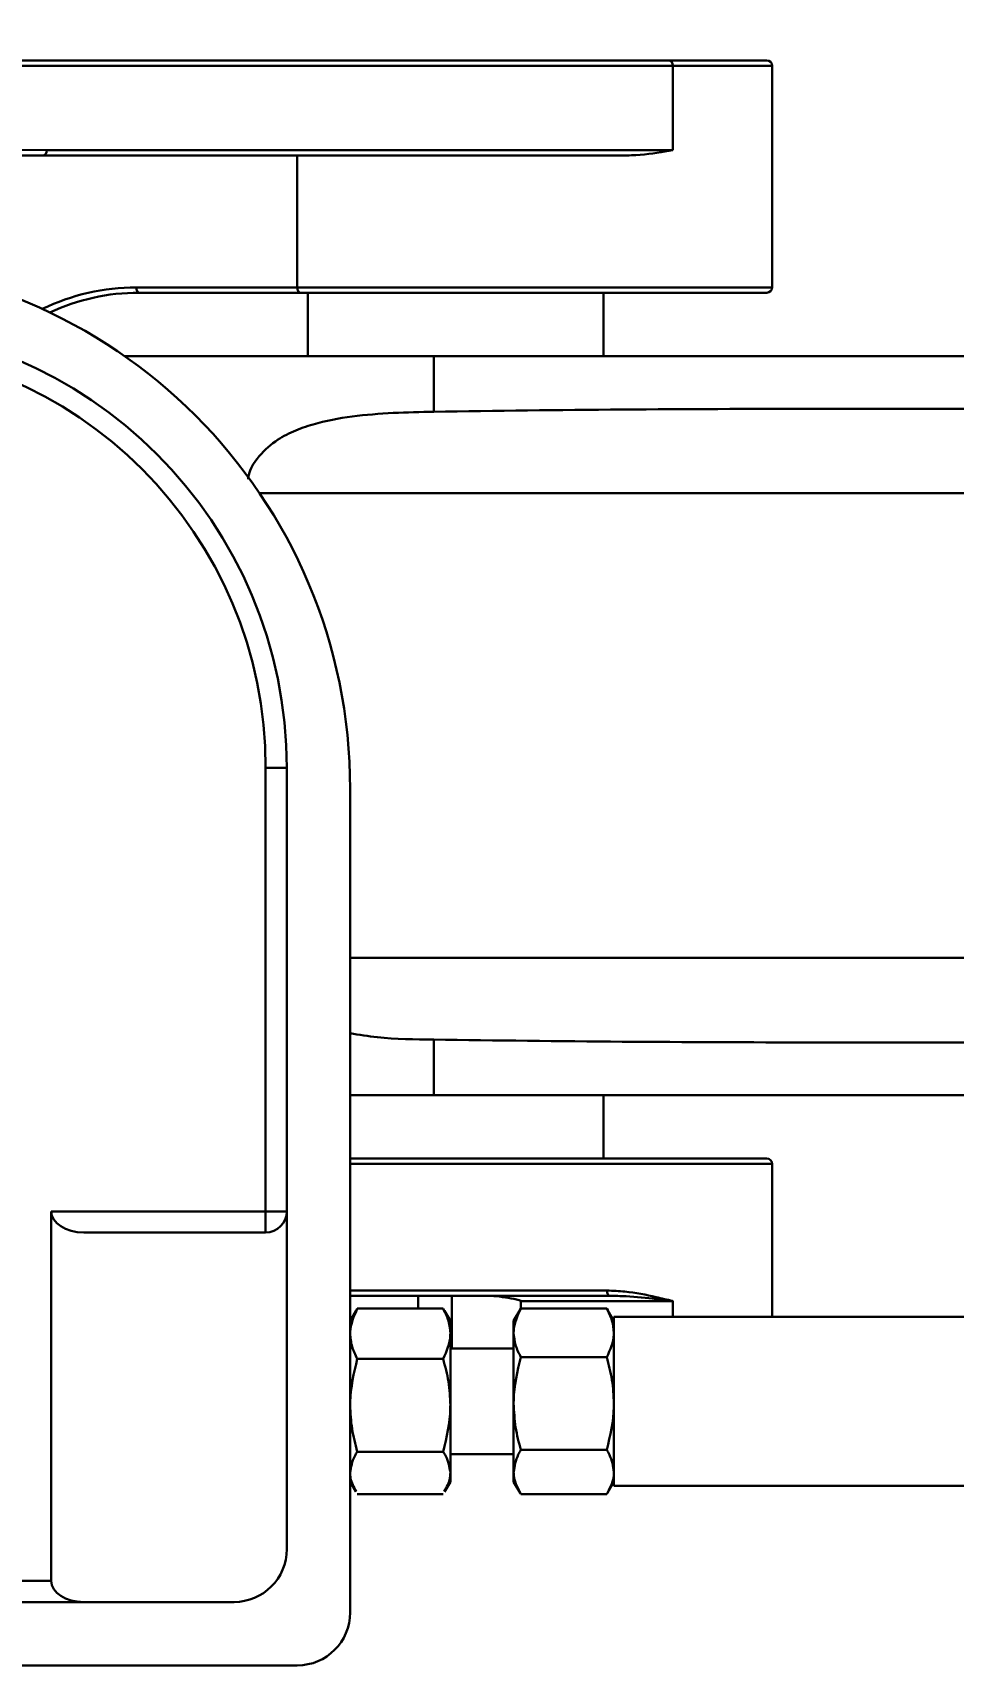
# Model space of a CAD drawing. Header units: millimetres. Extents: x -2601 to 21461, y 11492 to 21077.
# Drawn here: x -980.4 to -893.1, y 12700.9 to 12855.6 of the extents above; entities that cross this region are included whole.
import ezdxf

# ---------------------------------------------------------------- set-up
doc = ezdxf.new("R2010")
doc.units = ezdxf.units.MM
doc.header["$PDSIZE"] = -1
doc.styles.get("Standard").update_dxf_attribs({"font": ''})
doc.styles.get('Standard').set_extended_font_data('HYSWLongFangSong')
doc.dimstyles.new('ISO-25', dxfattribs={"dimscale": 25, "dimtxt": 3.5, "dimasz": 1.6, "dimexe": 1.25, "dimexo": 0.625, "dimtad": 1, "dimdec": 0, "dimzin": 9, "dimdsep": 46, "dimtxsty": 'Standard', "dimcen": 2.5, "dimadec": 0, "dimazin": 2, "dimtfac": 1, "dimtdec": 0, "dimtofl": 0, "dimtmove": 0, "dimatfit": 3, "dimfxl": 1, "dimarcsym": 0})

# ---------------------------------------------------------------- blocks, each defined once
blk = doc.blocks.new('*D41')
at = {"color": 0, "lineweight": -2}
for p, q in [((-984.73, 13145.13), (-566.17, 12980.75)), ((-80.3, 12727.44), (-80.3, 12852.44)), ((-142.8, 12789.94), (-17.8, 12789.94))]:
    blk.add_line(p, q, dxfattribs=at)
at = {"color": 0}
blk.add_solid([(-563.74, 12986.96), (-568.61, 12974.55), (-528.94, 12966.13)], dxfattribs=at)
at = {"layer": 'Defpoints', "color": 0}
for p in [(-528.94, 12966.13), (-80.3, 12789.94)]:
    blk.add_point(p, dxfattribs=at)
at = {"color": 0, "insert": (-871.65, 13164.51), "char_height": 87.5, "attachment_point": 5, "rotation": 338.5595}
blk.add_mtext('R482', dxfattribs=at)
blk = doc.blocks.new('*D99')
at = {"color": 0, "lineweight": -2}
blk.add_line((-1309.85, 13076.66), (-1702.94, 13168.33), dxfattribs=at)
at = {"color": 0}
blk.add_solid([(-1701.42, 13174.82), (-1704.45, 13161.83), (-1741.89, 13177.41)], dxfattribs=at)
at = {"layer": 'Defpoints', "color": 0}
for p in [(-1741.89, 13177.41), (-80.3, 12789.94)]:
    blk.add_point(p, dxfattribs=at)
at = {"color": 0, "insert": (-1413.9, 13161.89), "char_height": 87.5, "attachment_point": 5, "rotation": 346.8738}
blk.add_mtext('R1706', dxfattribs=at)

msp = doc.modelspace()

# ---------------------------------------------------------------- linework, layer by layer
at = {"color": 161, "lineweight": 30, "true_color": 0x67adff}
for p, q in [((-1028.5, 12852.94), (-920.07, 12852.94)), ((-919.73, 12852.44), (-1028.16, 12852.44)), ((-920.07, 12852.94), (-910.8, 12852.94)), ((-919.73, 12852.44), (-919.73, 12844.44)), ((-910.3, 12852.44), (-919.73, 12852.44)), ((-910.3, 12831.44), (-910.3, 12852.44)), ((-1028.16, 12844.85), (-979.03, 12844.44)), ((-979.37, 12843.94), (-1028.5, 12844.35)), ((-990.3, 12843.94), (-979.37, 12843.94)), ((-924.05, 12843.94), (-979.37, 12843.94)), ((-979.03, 12844.44), (-919.73, 12844.44)), ((-955.3, 12831.44), (-955.3, 12843.94)), ((-970.55, 12831.44), (-955.3, 12831.44)), ((-955.05, 12830.94), (-970.3, 12830.94)), ((-955.3, 12831.44), (-910.3, 12831.44)), ((-910.8, 12830.94), (-955.05, 12830.94)), ((-954.3, 12830.94), (-954.3, 12824.94)), ((-926.3, 12824.94), (-926.3, 12830.94)), ((-971.68, 12824.94), (-942.35, 12824.94)), ((-942.35, 12819.67), (-942.35, 12824.94)), ((-942.35, 12824.94), (-102, 12824.94)), ((-906.35, 12819.94), (-102, 12819.94)), ((-958.87, 12811.94), (173.78, 12811.94)), ((-958.3, 12743.94), (-958.3, 12785.94)), ((-956.3, 12785.94), (-958.3, 12785.94)), ((-956.3, 12743.94), (-956.3, 12785.94)), ((-950.3, 12783.94), (-950.3, 12705.94)), ((-950.3, 12767.94), (173.78, 12767.94)), ((-942.35, 12754.94), (-942.35, 12760.21)), ((-102, 12759.94), (-906.35, 12759.94)), ((-950.3, 12754.94), (-942.35, 12754.94)), ((-942.35, 12754.94), (-102, 12754.94)), ((-926.3, 12748.94), (-926.3, 12754.94)), ((-950.3, 12748.94), (-910.8, 12748.94)), ((-910.3, 12748.44), (-950.3, 12748.44)), ((-910.3, 12733.94), (-910.3, 12748.44)), ((-978.62, 12743.94), (-978.62, 12708.94)), ((-978.62, 12743.94), (-958.3, 12743.94)), ((-958.3, 12743.94), (-956.3, 12743.94)), ((-958.3, 12743.94), (-958.3, 12741.94)), ((-956.3, 12711.94), (-956.3, 12743.94)), ((-975.54, 12741.94), (-958.3, 12741.94)), ((-950.3, 12736.44), (-925.95, 12736.44)), ((-943.86, 12735.94), (-950.3, 12735.94)), ((-943.86, 12735.94), (-940.67, 12735.94)), ((-943.86, 12734.73), (-943.86, 12735.94)), ((-937.39, 12735.94), (-940.67, 12735.94)), ((-940.67, 12735.94), (-940.67, 12730.94)), ((-937.39, 12735.94), (-925.71, 12735.94)), ((-934.11, 12735.44), (-934.11, 12734.74)), ((-919.73, 12735.44), (-934.11, 12735.44)), ((-919.73, 12735.44), (-919.73, 12733.94)), ((-949.75, 12734.51), (-950.3, 12733.56)), ((-949.62, 12734.73), (-949.76, 12734.49)), ((-941.48, 12734.73), (-949.62, 12734.73)), ((-941.34, 12734.49), (-941.48, 12734.73)), ((-940.8, 12733.56), (-941.34, 12734.51)), ((-940.8, 12733.56), (-940.8, 12732.35)), ((-934.19, 12734.61), (-934.8, 12733.56)), ((-934.8, 12732.43), (-934.8, 12733.56)), ((-934.12, 12734.74), (-934.2, 12734.58)), ((-925.98, 12734.74), (-934.12, 12734.74)), ((-925.89, 12734.58), (-925.98, 12734.74)), ((-925.3, 12733.56), (-925.9, 12734.61)), ((-220.3, 12733.94), (-925.3, 12733.94)), ((-925.3, 12733.94), (-925.3, 12731.94)), ((-940.8, 12732.35), (-940.8, 12725.57)), ((-934.8, 12725.74), (-934.8, 12732.43)), ((-925.3, 12731.94), (-925.3, 12717.94)), ((-934.8, 12730.94), (-940.8, 12730.94)), ((-925.98, 12730.13), (-934.12, 12730.13)), ((-941.48, 12729.97), (-949.62, 12729.97)), ((-940.8, 12725.57), (-940.8, 12719.17)), ((-934.8, 12719.25), (-934.8, 12725.74)), ((-941.48, 12721.18), (-949.62, 12721.18)), ((-940.8, 12720.94), (-934.8, 12720.94)), ((-925.98, 12721.34), (-934.12, 12721.34)), ((-950.3, 12718.33), (-949.75, 12717.38)), ((-941.34, 12717.38), (-940.8, 12718.33)), ((-940.8, 12719.17), (-940.8, 12718.33)), ((-934.8, 12718.33), (-934.8, 12719.25)), ((-934.8, 12718.33), (-934.19, 12717.28)), ((-925.9, 12717.28), (-925.3, 12718.33)), ((-925.3, 12717.94), (-220.3, 12717.94)), ((-941.48, 12717.16), (-949.62, 12717.16)), ((-925.98, 12717.15), (-934.12, 12717.15)), ((-1016.22, 12708.94), (-978.62, 12708.94)), ((-1024.08, 12706.94), (-961.3, 12706.94)), ((-955.3, 12700.94), (-1024.08, 12700.94))]:
    msp.add_line(p, q, dxfattribs=at)
at = {"color": 161, "lineweight": 30, "true_color": 0x67adff, "flags": 128}
for points in [[(-970.3, 12830.94), (-970.34, 12830.95), (-970.39, 12830.98), (-970.43, 12831.03), (-970.47, 12831.09), (-970.5, 12831.17), (-970.53, 12831.25), (-970.54, 12831.35), (-970.55, 12831.44)], [(-955.05, 12830.94), (-955.09, 12830.95), (-955.14, 12830.98), (-955.18, 12831.03), (-955.22, 12831.09), (-955.25, 12831.17), (-955.28, 12831.25), (-955.29, 12831.35), (-955.3, 12831.44)], [(-925.95, 12736.44), (-925.95, 12736.35), (-925.94, 12736.25), (-925.91, 12736.17), (-925.88, 12736.09), (-925.85, 12736.03), (-925.81, 12735.98), (-925.76, 12735.95), (-925.71, 12735.94)]]:
    msp.add_lwpolyline(points, dxfattribs=at)
at = {"color": 161, "lineweight": 30, "true_color": 0x67adff}
for centre, radius, start, end in [((-920.17, 12852.51), 0.445, 351.4437, 77.3738), ((-910.8, 12852.44), 0.5, 0, 90), ((-1000.3, 12783.94), 50, 0, 90), ((-970.55, 12810.94), 20.5, 90, 115.8033), ((-970.3, 12810.94), 20, 90, 115.0249), ((-910.8, 12831.44), 0.5, 270, 0), ((-998.3, 12785.94), 42, 0, 90), ((-998.3, 12785.94), 40, 0, 90), ((-910.8, 12748.44), 0.5, 0, 90), ((-958.3, 12743.94), 2, 270, 0), ((-961.3, 12711.94), 5, 270, 0), ((-955.3, 12705.94), 5, 270, 0)]:
    msp.add_arc(centre, radius, start, end, dxfattribs=at)
for centre, major_axis, ratio, start_param, end_param in [((-979.37, 12844.44), (0.002, 0.5), 0.685454, 3.150762, 4.715205), ((-1040.23, 12844.44), (60.86, -0.5), 0.000098, 6.271201, 6.277555), ((-906.35, 12811.94), (139.89, 0), 0.057189, 1.570796, 1.831066), ((-906.35, 12767.94), (139.89, 0), 0.057189, 4.45212, 4.712389), ((-975.54, 12743.94), (3.08, 0), 0.649408, 3.141593, 4.712389), ((-975.54, 12708.94), (3.08, 0), 0.649408, 3.141593, 4.712389)]:
    msp.add_ellipse(centre, major_axis=major_axis, ratio=ratio, start_param=start_param, end_param=end_param, dxfattribs=at)
for points, knots in [([(-919.73, 12844.44), (-919.74, 12844.44), (-919.86, 12844.42), (-920.95, 12844.24), (-922.37, 12843.98), (-923.77, 12843.95), (-924.05, 12843.94)], [0, 0, 0, 0, 0.0062926, 0.089482, 0.8183208, 1, 1, 1, 1]), ([(-959.97, 12813.28), (-959.95, 12813.43), (-959.84, 12814.15), (-958.99, 12815.48), (-957.54, 12816.86), (-955.69, 12817.85), (-953.28, 12818.69), (-950.12, 12819.28), (-946.26, 12819.58), (-943.64, 12819.64), (-942.35, 12819.67)], [0, 0, 0, 0, 0.020382, 0.105555, 0.228942, 0.330742, 0.432775, 0.623618, 0.814869, 1, 1, 1, 1]), ([(-942.35, 12760.21), (-944.16, 12760.22), (-946.88, 12760.24), (-949.44, 12760.66), (-950.3, 12760.8)], [0, 0, 0, 0, 0.666208, 1, 1, 1, 1]), ([(-925.95, 12736.44), (-925.38, 12736.42), (-923.75, 12736.35), (-921.68, 12735.92), (-920.25, 12735.57), (-919.74, 12735.45), (-919.73, 12735.44)], [0, 0, 0, 0, 0.253541, 0.72592, 0.995556, 1, 1, 1, 1]), ([(-934.11, 12735.44), (-934.11, 12735.45), (-934.11, 12735.45), (-934.11, 12735.46), (-934.12, 12735.47), (-934.18, 12735.5), (-934.39, 12735.56), (-935.29, 12735.75), (-936.34, 12735.92), (-937.25, 12735.94), (-937.39, 12735.94)], [0, 0, 0, 0, 0.001173, 0.002657, 0.00553, 0.015988, 0.057332, 0.222073, 0.8826, 1, 1, 1, 1]), ([(-919.73, 12735.44), (-919.74, 12735.45), (-920.26, 12735.51), (-921.69, 12735.68), (-923.67, 12735.9), (-925.19, 12735.93), (-925.71, 12735.94)], [0, 0, 0, 0, 0.0044835, 0.2747601, 0.7476812, 1, 1, 1, 1]), ([(-950.3, 12732.35), (-950.3, 12732.4), (-950.28, 12733.21), (-949.94, 12734), (-949.62, 12734.73)], [0, 0, 0, 0, 0.070214, 1, 1, 1, 1]), ([(-941.48, 12734.73), (-941.29, 12734.34), (-940.9, 12733.56), (-940.83, 12732.75), (-940.8, 12732.35)], [0, 0, 0, 0, 0.495431, 1, 1, 1, 1]), ([(-934.8, 12732.43), (-934.8, 12732.49), (-934.79, 12733.27), (-934.44, 12734.03), (-934.12, 12734.74)], [0, 0, 0, 0, 0.070208, 1, 1, 1, 1]), ([(-925.98, 12734.74), (-925.79, 12734.36), (-925.4, 12733.61), (-925.33, 12732.83), (-925.3, 12732.43)], [0, 0, 0, 0, 0.495433, 1, 1, 1, 1]), ([(-949.62, 12729.97), (-949.81, 12730.35), (-950.19, 12731.13), (-950.26, 12731.94), (-950.3, 12732.35)], [0, 0, 0, 0, 0.495437, 1, 1, 1, 1]), ([(-940.8, 12732.35), (-940.8, 12732.29), (-940.81, 12731.49), (-941.15, 12730.7), (-941.48, 12729.97)], [0, 0, 0, 0, 0.070213, 1, 1, 1, 1]), ([(-934.12, 12730.13), (-934.31, 12730.51), (-934.69, 12731.26), (-934.76, 12732.04), (-934.8, 12732.43)], [0, 0, 0, 0, 0.495493, 1, 1, 1, 1]), ([(-925.3, 12732.43), (-925.3, 12732.38), (-925.31, 12731.6), (-925.65, 12730.84), (-925.98, 12730.13)], [0, 0, 0, 0, 0.070207, 1, 1, 1, 1]), ([(-934.8, 12725.74), (-934.8, 12725.84), (-934.79, 12727.32), (-934.44, 12728.78), (-934.12, 12730.13)], [0, 0, 0, 0, 0.070173, 1, 1, 1, 1]), ([(-925.98, 12730.13), (-925.79, 12729.42), (-925.4, 12727.98), (-925.33, 12726.49), (-925.3, 12725.74)], [0, 0, 0, 0, 0.495447, 1, 1, 1, 1]), ([(-950.3, 12725.57), (-950.3, 12725.68), (-950.28, 12727.16), (-949.94, 12728.62), (-949.62, 12729.97)], [0, 0, 0, 0, 0.0702189, 1, 1, 1, 1]), ([(-941.48, 12729.97), (-941.29, 12729.25), (-940.9, 12727.81), (-940.83, 12726.33), (-940.8, 12725.57)], [0, 0, 0, 0, 0.495433, 1, 1, 1, 1]), ([(-949.62, 12721.18), (-949.81, 12721.9), (-950.19, 12723.34), (-950.26, 12724.82), (-950.3, 12725.57)], [0, 0, 0, 0, 0.495491, 1, 1, 1, 1]), ([(-940.8, 12725.57), (-940.8, 12725.47), (-940.81, 12723.99), (-941.15, 12722.53), (-941.48, 12721.18)], [0, 0, 0, 0, 0.070226, 1, 1, 1, 1]), ([(-934.12, 12721.34), (-934.31, 12722.05), (-934.69, 12723.49), (-934.76, 12724.98), (-934.8, 12725.74)], [0, 0, 0, 0, 0.495389, 1, 1, 1, 1]), ([(-925.3, 12725.74), (-925.3, 12725.63), (-925.31, 12724.15), (-925.65, 12722.69), (-925.98, 12721.34)], [0, 0, 0, 0, 0.0702723, 1, 1, 1, 1]), ([(-950.3, 12719.17), (-950.21, 12719.71), (-950.1, 12720.39), (-949.7, 12721.04), (-949.62, 12721.18)], [0, 0, 0, 0, 0.7848658, 1, 1, 1, 1]), ([(-941.48, 12721.18), (-941.39, 12721.04), (-940.99, 12720.39), (-940.88, 12719.71), (-940.8, 12719.17)], [0, 0, 0, 0, 0.215123, 1, 1, 1, 1]), ([(-934.8, 12719.25), (-934.71, 12719.8), (-934.6, 12720.51), (-934.2, 12721.19), (-934.12, 12721.34)], [0, 0, 0, 0, 0.784874, 1, 1, 1, 1]), ([(-925.98, 12721.34), (-925.89, 12721.19), (-925.49, 12720.51), (-925.38, 12719.8), (-925.3, 12719.25)], [0, 0, 0, 0, 0.215136, 1, 1, 1, 1]), ([(-949.72, 12717.4), (-949.95, 12717.83), (-950.26, 12718.41), (-950.29, 12719.01), (-950.3, 12719.17)], [0, 0, 0, 0, 0.73264, 1, 1, 1, 1]), ([(-940.8, 12719.17), (-940.8, 12719.01), (-940.83, 12718.41), (-941.14, 12717.83), (-941.38, 12717.4)], [0, 0, 0, 0, 0.267358, 1, 1, 1, 1]), ([(-934.12, 12717.15), (-934.39, 12717.68), (-934.76, 12718.37), (-934.79, 12719.08), (-934.8, 12719.25)], [0, 0, 0, 0, 0.764907, 1, 1, 1, 1]), ([(-925.3, 12719.25), (-925.3, 12719.08), (-925.34, 12718.37), (-925.7, 12717.68), (-925.98, 12717.15)], [0, 0, 0, 0, 0.235094, 1, 1, 1, 1])]:
    msp.add_open_spline(points, degree=3, knots=knots, dxfattribs=at)

# ---------------------------------------------------------------- dimensions: what is measured, and where the dimension line sits
for mpoint, picture, middle in [((-528.94, 12966.13), '*D41', (-893.36, 13109.24)), ((-1741.89, 13177.41), '*D99', (-1427.39, 13104.07))]:
    dim = msp.add_radius_dim(center=(-80.3, 12789.94), mpoint=mpoint, dimstyle='ISO-25')
    dim.commit()
    dim.dimension.update_dxf_attribs({"geometry": picture, "text_midpoint": middle, "dimtype": 164})

doc.saveas('drawing.dxf')
